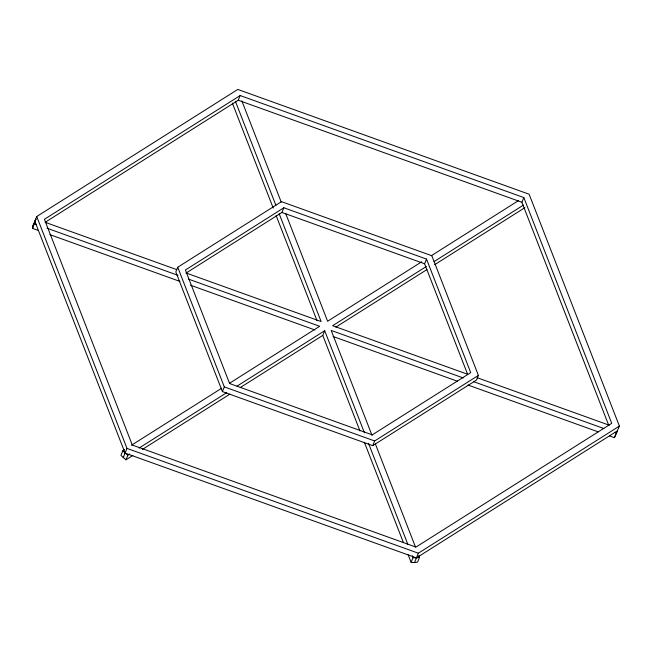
<?xml version="1.0" encoding="UTF-8"?>
<svg xmlns="http://www.w3.org/2000/svg" width="652" height="652" viewBox="0 0 652 652"><rect width="100%" height="100%" fill="white"/><g stroke="black" fill="none" stroke-linecap="round" stroke-linejoin="round"><path stroke-width="0.98" d="M38.338 230.482L32.6 228.412L32.893 225.894L36.732 216.521L237.801 89.43L529.131 194.223L619.4 426.106L614.388 437.688L609.604 435.968M32.6 228.412L35.982 218.999L34.442 222.748M45.069 222.34L238.257 100.229L240.18 95.542L523.833 197.572L611.723 423.344L415.96 547.085L132.307 445.055L44.417 219.284L240.18 95.542M177.735 267.238L175.812 271.925L222.397 391.583L372.724 445.658L476.482 380.075L478.397 375.389L431.82 255.731L281.485 201.655L177.735 267.238L224.312 386.897L222.397 391.583M124.589 449.595L122.869 450.679L120.946 455.365L125.975 459.799L132.853 455.455M123.163 457.777L127.001 448.405L36.732 216.521M125.975 459.799L127.898 455.12L129.618 454.028M186.065 273.066L281.949 212.454L283.864 207.768L426.522 259.088L470.72 372.626L372.268 434.86L229.618 383.547L185.412 270.001L283.864 207.768M240.278 387.557L322.781 335.405L324.696 330.727L364.452 432.855M467.696 374.476L424.599 263.767L426.522 259.088M372.724 445.658L374.647 440.972L478.397 375.389M608.691 425.185L521.91 202.259L523.833 197.572M418.788 555.496L419.521 557.387L417.606 562.073L414.493 562.57L411.11 562.366L413.034 557.68L412.3 555.789M414.493 562.57L418.339 553.198L619.4 426.106M614.388 437.688L617.477 430.793L416.416 557.884L413.034 557.68M32.893 225.894L34.059 223.685M131.459 445.251L221.696 388.217M229.431 383.327L319.659 326.293L188.575 279.137M421.779 261.745L327.622 321.257L285.666 213.465M431.192 255.796L518.405 200.669M139.072 448.054L226.725 392.651M237.043 386.131L324.696 330.727M426.302 266.497L332.634 325.707L467.549 374.232M434.036 261.615L523.409 205.119M142.307 449.481L229.96 394.077M335.87 327.133L426.962 269.553M434.697 264.671L524.925 207.638M419.521 557.387L416.416 557.884L125.086 453.091L122.869 450.679M238.257 100.229L521.91 202.259M281.949 212.454L424.599 263.767M45.55 222.438L176.643 269.594M186.211 273.033L321.134 321.566L279.178 213.758M477.117 377.679L609.155 425.177M34.523 223.726L36.439 224.418M46.96 228.2L178.045 275.356M463.23 377.94L331.192 330.442L372.047 435.406M473.751 381.722L603.874 428.527M614.396 432.317L616.311 433.001M49.821 234.606L179.952 281.419M190.474 285.201L314.867 329.945M333.099 336.505L457.476 381.249M468.006 385.03L598.12 431.836M224.312 386.897L374.647 440.972M127.001 448.405L418.339 553.198M127.898 455.12L125.086 453.091L34.817 221.207M241.868 100.938L281.248 202.12M375.356 443.914L415.479 546.987M235.372 101.223L275.861 205.25M368.494 443.254L407.883 544.444M232.348 103.073L273.204 208.045M276.146 215.608L317.002 320.58M322.781 335.405L359.953 430.923M364.37 442.268L403.384 542.505M408.168 554.803L411.11 562.366"/></g></svg>
